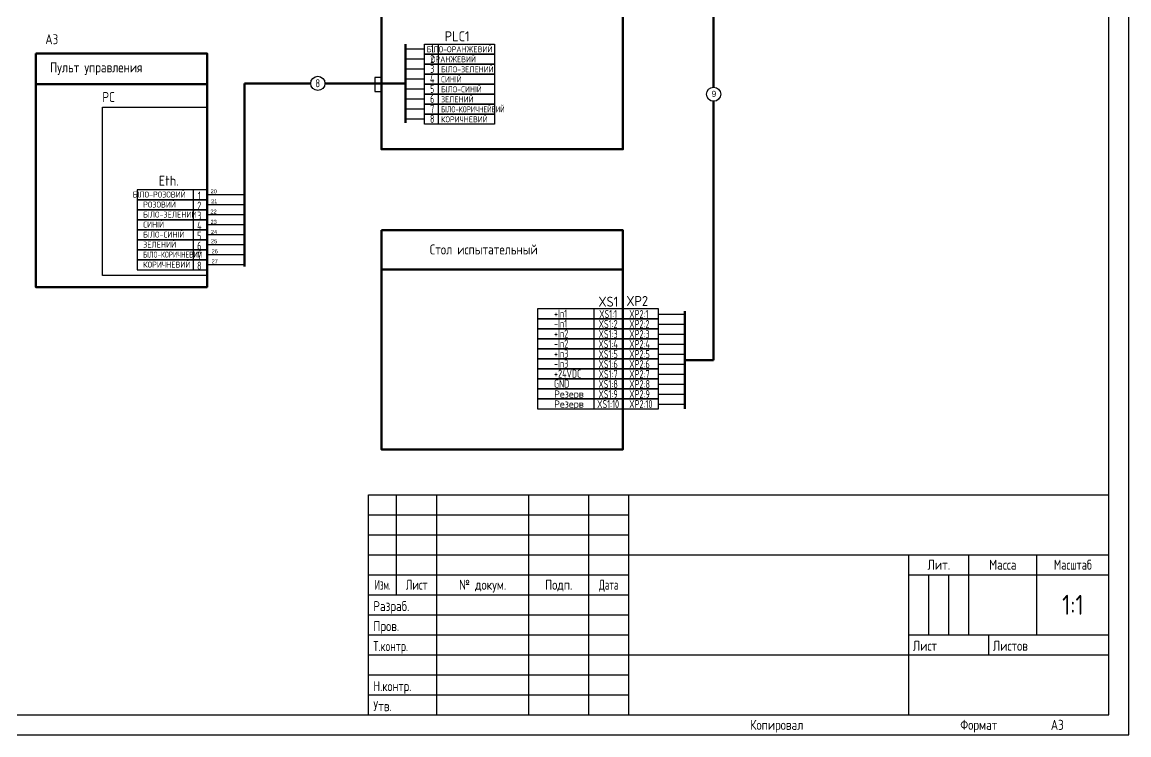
# Model space of a CAD drawing. Header units: millimetres. Extents: x 15161 to 15581, y 22740 to 23037.
# Drawn here: x 15304.5 to 15581.1, y 22740.3 to 22918.4 of the extents above; entities that cross this region are included whole.
import ezdxf
from ezdxf.enums import TextEntityAlignment as Align

# ---------------------------------------------------------------- set-up
doc = ezdxf.new("R2010")
doc.units = ezdxf.units.MM
for name, color, linetype, lineweight in [('0.25-STAMP', 10, 'Continuous', 25), ('0.25-TEXT', 10, 'Continuous', 25), ('0.3-STAMP', 7, 'Continuous', 30), ('Рамка А3', 10, 'Continuous', 25)]:
    doc.layers.add(name, color=color, linetype=linetype, lineweight=lineweight)
for name, color, linetype in [('_MULTI_WIRE', 9, 'Continuous'), ('BLU_2.5mm^2', 5, 'Continuous'), ('DESC', 1, 'Continuous'), ('GRN_0.75mm^2', 3, 'Continuous'), ('RED_2.5mm^2', 1, 'Continuous'), ('SYMS', 7, 'Continuous'), ('TAGS', 51, 'Continuous'), ('TERMS', 4, 'Continuous')]:
    doc.layers.add(name, color=color, linetype=linetype)
doc.styles.get("Standard").update_dxf_attribs({"font": 'isocpeur.ttf'})
doc.styles.add('WD_IEC', font='ISOCP2.shx', dxfattribs={"width": 0.9, "height": 4})
doc.styles.add('ГОСТ 2.304', font='cs_gost2304.shx')

# ---------------------------------------------------------------- blocks, each defined once
blk = doc.blocks.new('Рамка А3-горизонтально')
at = {"layer": '0.25-STAMP'}
for p, q in [((230, 55), (295, 55)), ((230, 50), (295, 50)), ((230, 45), (295, 45)), ((370, 25), (370, 40)), ((375, 25), (375, 40)), ((230, 30), (295, 30)), ((230, 25), (295, 25)), ((230, 20), (295, 20)), ((230, 15), (295, 15)), ((230, 10), (295, 10))]:
    blk.add_line(p, q, dxfattribs=at)
blk.add_lwpolyline([(0, 0), (420, 0), (420, 297), (0, 297), (0, 0)], dxfattribs=at)
at = {"layer": '0.3-STAMP'}
for p, q in [((230, 60), (415, 60)), ((230, 5), (230, 60)), ((237, 35), (237, 60)), ((247, 5), (247, 60)), ((270, 5), (270, 60)), ((285, 5), (285, 60)), ((295, 5), (295, 60)), ((415, 5), (415, 60)), ((295, 45), (415, 45)), ((365, 5), (365, 45)), ((380, 25), (380, 45)), ((397, 25), (397, 45)), ((230, 40), (295, 40)), ((365, 40), (415, 40)), ((230, 35), (295, 35)), ((365, 25), (415, 25)), ((385, 20), (385, 25)), ((295, 20), (415, 20)), ((230, 5), (415, 5))]:
    blk.add_line(p, q, dxfattribs=at)
blk.add_lwpolyline([(20, 5), (415, 5), (415, 292), (20, 292), (20, 5)], dxfattribs=at)
at = {"layer": '0.25-TEXT', "style": 'ГОСТ 2.304'}
for s, height, p in [('Лит.', 2.5, (372.5, 42.5)), ('Масса', 2.5, (388.5, 42.5)), ('№ докум.', 2.5, (258.5, 37.5)), ('Подп.', 2.5, (277.5, 37.5)), ('1:1', 5, (406, 32.5))]:
    blk.add_text(s, height=height, dxfattribs=at).set_placement(p, align=Align.MIDDLE_CENTER)
for s, width, p in [('Масштаб', 0.91954, (406, 42.5)), ('Изм.', 0.75, (233.5, 37.5)), ('Лист', 0.9, (242, 37.5)), ('Дата', 0.8, (290, 37.5))]:
    blk.add_text(s, height=2.5, dxfattribs=dict(at, width=width)).set_placement(p, align=Align.MIDDLE_CENTER)
for s, p in [('Разраб.', (231.16, 30.92)), ('Пров.', (231.16, 25.92)), ('Лист', (366, 21)), ('Листов', (386, 21)), ('Утв.', (231.16, 5.92)), ('A3', (400.5, 1.25))]:
    blk.add_text(s, height=2.5, dxfattribs=at).set_placement(p)
for s, width, p in [('Т.контр.', 0.9, (231.16, 20.92)), ('Н.контр.', 0.95, (231.16, 10.92))]:
    blk.add_text(s, height=2.5, dxfattribs=dict(at, width=width)).set_placement(p)
for s, p in [('Копировал', (332, 1.25)), ('Формат', (382.5, 1.25))]:
    blk.add_text(s, height=2.5, dxfattribs=at).set_placement(p, align=Align.CENTER)
blk = doc.blocks.new('VT0001_002')
at = {"layer": 'BLU_2.5mm^2', "color": 0, "transparency": 33554687}
blk.add_line((0, -3.43), (2.5, -3.43), dxfattribs=at)
blk.add_lwpolyline([(0, -17.5), (2.5, -17.5), (2.5, 0), (0, 0)], close=True, dxfattribs=at)
at = {"color": 2, "lineweight": 15, "true_color": 0xf1eb1f, "transparency": 33554687, "style": 'WD_IEC', "flags": 1}
for tag, p, height in [('ASSYCODE', (2.75, 7.32), 1), ('CATDESC', (2.75, 5.82), 1), ('MFG', (2.75, 3.82), 1.5), ('CAT', (2.75, 1.32), 1.5)]:
    blk.add_attdef(tag, p, '', height=height, dxfattribs=at)
at = {"color": 2, "lineweight": 15, "true_color": 0xf1eb1f, "transparency": 33554687, "style": 'WD_IEC'}
for tag, p in [('INST', (-2.25, 5.32)), ('LOC', (-2.25, 1.32)), ('DESC1', (-2.25, -10.43)), ('DESC2', (-2.25, -13.93)), ('DESC3', (-2.25, -17.43))]:
    blk.add_attdef(tag, text='', height=2.5, dxfattribs=at).set_placement(p, align=Align.RIGHT)
at = {"color": 2, "lineweight": 15, "true_color": 0xf1eb1f, "transparency": 33554687, "style": 'WD_IEC', "width": 0.8}
blk.add_attdef('TERM01', text='', height=2, rotation=89.5557, dxfattribs=at).set_placement((0.47, -1.92), align=Align.TOP_CENTER)
at = {"color": 0, "transparency": 33554687, "flags": 1}
blk.add_attdef('X2LINK', (1.25, 0), '', height=0.01, dxfattribs=at)
at = {"color": 0, "transparency": 33554687, "style": 'WD_IEC', "flags": 1}
for tag, p, height in [('X2TERM01', (1.25, 0), 0.08), ('STRIPSEQ', (0, -3.43), 0.03), ('LINKTERM', (0, -3.47), 0.03), ('X8TERM01', (1.25, -17.5), 0.08)]:
    blk.add_attdef(tag, p, '', height=height, dxfattribs=at)
at = {"color": 2, "lineweight": 15, "true_color": 0xf1eb1f, "transparency": 33554687, "style": 'WD_IEC', "flags": 8}
blk.add_attdef('TAGSTRIP', text='', height=2.5, dxfattribs=at).set_placement((-2.25, -2.93), align=Align.RIGHT)
blk = doc.blocks.new('HDV1_002')
blk.add_line((0, 0), (0, -2.5))
at = {"layer": 'BLU_2.5mm^2', "color": 0, "transparency": 33554687}
blk.add_line((-7.23, 0), (-7.23, -2.5), dxfattribs=at)
blk.add_lwpolyline([(-21.3, 0), (-21.3, -2.5), (8.94, -2.5), (8.94, 0)], close=True, dxfattribs=at)
at = {"color": 2, "lineweight": 15, "true_color": 0xf1eb1f, "transparency": 33554687, "style": 'WD_IEC'}
for tag, p in [('DESC3', (-21.23, 2.25)), ('LOC', (-2.48, 2.25))]:
    blk.add_attdef(tag, text='', height=2.5, rotation=270, dxfattribs=at).set_placement(p, align=Align.RIGHT)
for tag, p in [('DESC1', (-11.46, -2.5)), ('DESC2', (9.03, -2.5)), ('INST', (7.44, 0))]:
    blk.add_attdef(tag, text='', height=2.5, dxfattribs=at).set_placement(p, align=Align.RIGHT)
at = {"color": 2, "lineweight": 15, "true_color": 0xf1eb1f, "transparency": 33554687, "style": 'WD_IEC', "flags": 8}
blk.add_attdef('TAGSTRIP', text='', height=2.5, dxfattribs=at).set_placement((4.15, 0), align=Align.RIGHT)
at = {"color": 0, "transparency": 33554687, "style": 'WD_IEC', "flags": 1}
for tag, p, height in [('X8TERM01', (-21.3, -1.25), 0.08), ('LINKTERM', (-7.27, 0), 0.03), ('STRIPSEQ', (-7.23, 0), 0.03), ('X2TERM01', (8.94, -1.25), 0.08)]:
    blk.add_attdef(tag, p, '', height=height, rotation=270, dxfattribs=at)
at = {"color": 2, "lineweight": 15, "true_color": 0xf1eb1f, "transparency": 33554687, "style": 'WD_IEC', "width": 0.8}
blk.add_attdef('TERM01', text='', height=2, rotation=359.5557, dxfattribs=at).set_placement((-3.69, -0.3), align=Align.TOP_CENTER)
at = {"color": 0, "transparency": 33554687, "flags": 1}
blk.add_attdef('X2LINK', (-3.8, -1.25), '', height=0.01, rotation=270, dxfattribs=at)
at = {"color": 2, "lineweight": 15, "true_color": 0xf1eb1f, "transparency": 33554687, "style": 'WD_IEC', "flags": 1}
for tag, p, height in [('CAT', (-2.48, -2.75), 1.5), ('MFG', (0.02, -2.75), 1.5), ('CATDESC', (2.02, -2.75), 1), ('ASSYCODE', (3.52, -2.75), 1)]:
    blk.add_attdef(tag, p, '', height=height, rotation=270, dxfattribs=at)

msp = doc.modelspace()

# ---------------------------------------------------------------- linework, layer by layer
at = {"lineweight": 50}
msp.add_lwpolyline([(15394.24, 23016.57), (15454.6, 23016.57), (15454.6, 22886.62), (15394.24, 22886.62)], close=True, dxfattribs=at)
at = {"layer": '_MULTI_WIRE', "lineweight": 50}
for p, q in [((15477.28, 22966.68), (15477.28, 22902.16)), ((15400.25, 22912.88), (15400.25, 22893.22)), ((15307.85, 22902.93), (15350.67, 22902.93)), ((15360.01, 22903.05), (15360.01, 22857.32)), ((15376.59, 22903.05), (15360.01, 22903.05)), ((15400.25, 22903.05), (15380.13, 22903.05)), ((15477.28, 22898.61), (15477.28, 22833.98)), ((15394.24, 22856.61), (15454.6, 22856.61)), ((15470.12, 22846.18), (15470.12, 22821.79)), ((15477.28, 22833.98), (15470.12, 22833.98))]:
    msp.add_line(p, q, dxfattribs=at)
for points in [[(15307.85, 22910.56), (15350.67, 22910.56), (15350.67, 22852.19), (15307.85, 22852.19)], [(15394.24, 22866.4), (15454.6, 22866.4), (15454.6, 22811.65), (15394.24, 22811.65)]]:
    msp.add_lwpolyline(points, close=True, dxfattribs=at)
at = {"layer": '_MULTI_WIRE', "lineweight": 30}
for points in [[(15394.19, 22904.55), (15392.62, 22904.55), (15392.62, 22901.08), (15394.19, 22901.08)], [(15324.53, 22897.13), (15350.67, 22897.13), (15350.67, 22855.06), (15324.53, 22855.06)]]:
    msp.add_lwpolyline(points, close=True, dxfattribs=at)
for centre in [(15378.36, 22903.1), (15477.28, 22900.39)]:
    msp.add_circle(centre, 1.77, dxfattribs=at)
at = {"layer": 'GRN_0.75mm^2'}
for p, q in [((15405.02, 22911.67), (15400.25, 22911.67)), ((15405.02, 22909.17), (15400.25, 22909.17)), ((15405.02, 22906.67), (15400.25, 22906.67)), ((15405.02, 22904.17), (15400.25, 22904.17)), ((15405.02, 22901.67), (15400.25, 22901.67)), ((15405.02, 22899.17), (15400.25, 22899.17)), ((15405.02, 22896.67), (15400.25, 22896.67)), ((15405.02, 22894.17), (15400.25, 22894.17)), ((15350.67, 22875.26), (15350.67, 22875.32)), ((15350.67, 22875.32), (15360.01, 22875.32)), ((15350.67, 22872.76), (15350.67, 22872.82)), ((15350.67, 22872.82), (15360.01, 22872.82)), ((15350.67, 22870.26), (15350.67, 22870.32)), ((15350.67, 22870.32), (15360.01, 22870.32)), ((15350.67, 22867.76), (15350.67, 22867.82)), ((15350.67, 22867.82), (15360.01, 22867.82)), ((15350.67, 22865.26), (15350.67, 22865.32)), ((15350.67, 22865.32), (15360.01, 22865.32)), ((15350.67, 22862.76), (15350.67, 22862.82)), ((15350.67, 22862.82), (15360.01, 22862.82)), ((15350.67, 22860.26), (15350.67, 22860.32)), ((15350.67, 22860.32), (15360.01, 22860.32)), ((15350.67, 22857.76), (15350.67, 22857.82)), ((15350.67, 22857.82), (15360.01, 22857.82)), ((15463.54, 22845.49), (15463.54, 22845.49)), ((15463.54, 22845.43), (15470.12, 22845.43)), ((15463.54, 22842.99), (15463.54, 22842.99)), ((15463.54, 22842.93), (15470.12, 22842.93)), ((15463.54, 22840.49), (15463.54, 22840.49)), ((15463.54, 22840.43), (15470.12, 22840.43)), ((15463.54, 22837.99), (15463.54, 22837.99)), ((15463.54, 22837.93), (15470.12, 22837.93)), ((15463.54, 22835.49), (15463.54, 22835.49)), ((15463.54, 22835.43), (15470.12, 22835.43)), ((15463.54, 22832.99), (15463.54, 22832.99)), ((15463.54, 22832.93), (15470.12, 22832.93)), ((15463.54, 22830.49), (15463.54, 22830.49)), ((15463.54, 22830.43), (15470.12, 22830.43)), ((15463.54, 22827.99), (15463.54, 22827.99)), ((15463.54, 22827.93), (15470.12, 22827.93)), ((15463.54, 22825.49), (15463.54, 22825.49)), ((15463.54, 22825.43), (15470.12, 22825.43)), ((15463.54, 22822.99), (15463.54, 22822.99)), ((15463.54, 22822.93), (15470.12, 22822.93))]:
    msp.add_line(p, q, dxfattribs=at)
at = {"layer": 'RED_2.5mm^2'}
for p, q in [((15350.67, 22890.11), (15350.67, 22890.13)), ((15350.67, 22887.61), (15350.67, 22887.63)), ((15350.67, 22885.11), (15350.67, 22885.13))]:
    msp.add_line(p, q, dxfattribs=at)

# ---------------------------------------------------------------- block references
at = {"layer": 'SYMS'}
ref = msp.add_blockref('VT0001_002', (15405.02, 22912.89), dxfattribs=dict(at, xscale=-1, rotation=90))
ref.add_attrib('TERM01', '1', dxfattribs={"layer": 'TERMS', "color": 2, "lineweight": 15, "true_color": 0xf1eb1f, "transparency": 33554687, "height": 2, "rotation": 0.4443, "style": 'WD_IEC', "width": 0.8}).set_placement((15406.94, 22912.72), align=Align.TOP_CENTER)
ref.add_attrib('TAGSTRIP', 'PLC1', dxfattribs={"layer": 'TAGS', "color": 2, "lineweight": 15, "true_color": 0xf1eb1f, "transparency": 33554687, "height": 2.5, "style": 'WD_IEC', "flags": 8}).set_placement((15416.27, 22913.61), align=Align.RIGHT)
ref.add_attrib('DESC1', 'БІЛО-ОРАНЖЕВИЙ', dxfattribs={"layer": 'DESC', "color": 2, "lineweight": 15, "true_color": 0xf1eb1f, "transparency": 33554687, "height": 1.5, "width": 0.8}).set_placement((15422.02, 22910.85), align=Align.RIGHT)
ref = msp.add_blockref('VT0001_002', (15405.02, 22910.39), dxfattribs=dict(at, xscale=-1, rotation=90))
ref.add_attrib('TERM01', '2', dxfattribs={"layer": 'TERMS', "color": 2, "lineweight": 15, "true_color": 0xf1eb1f, "transparency": 33554687, "height": 2, "rotation": 0.4443, "style": 'WD_IEC', "width": 0.8}).set_placement((15406.94, 22910.22), align=Align.TOP_CENTER)
ref.add_attrib('DESC1', 'ОРАНЖЕВИЙ', dxfattribs={"layer": 'DESC', "color": 2, "lineweight": 15, "true_color": 0xf1eb1f, "transparency": 33554687, "height": 1.5, "width": 0.789189}).set_placement((15417.87, 22908.35), align=Align.RIGHT)
ref = msp.add_blockref('VT0001_002', (15405.02, 22907.89), dxfattribs=dict(at, xscale=-1, rotation=90))
ref.add_attrib('TERM01', '3', dxfattribs={"layer": 'TERMS', "color": 2, "lineweight": 15, "true_color": 0xf1eb1f, "transparency": 33554687, "height": 2, "rotation": 0.4443, "style": 'WD_IEC', "width": 0.8}).set_placement((15406.94, 22907.72), align=Align.TOP_CENTER)
ref.add_attrib('DESC1', 'БІЛО-ЗЕЛЕНИЙ', (15409.16, 22905.85), dxfattribs={"layer": 'DESC', "color": 2, "lineweight": 15, "true_color": 0xf1eb1f, "transparency": 33554687, "height": 1.5, "width": 0.789189})
ref = msp.add_blockref('VT0001_002', (15405.02, 22905.39), dxfattribs=dict(at, xscale=-1, rotation=90))
ref.add_attrib('TERM01', '4', dxfattribs={"layer": 'TERMS', "color": 2, "lineweight": 15, "true_color": 0xf1eb1f, "transparency": 33554687, "height": 2, "rotation": 0.4443, "style": 'WD_IEC', "width": 0.8}).set_placement((15406.94, 22905.22), align=Align.TOP_CENTER)
ref.add_attrib('DESC1', 'СИНІЙ', (15409.16, 22903.35), dxfattribs={"layer": 'DESC', "color": 2, "lineweight": 15, "true_color": 0xf1eb1f, "transparency": 33554687, "height": 1.5, "width": 0.789189})
ref = msp.add_blockref('VT0001_002', (15405.02, 22902.89), dxfattribs=dict(at, xscale=-1, rotation=90))
ref.add_attrib('TERM01', '5', dxfattribs={"layer": 'TERMS', "color": 2, "lineweight": 15, "true_color": 0xf1eb1f, "transparency": 33554687, "height": 2, "rotation": 0.4443, "style": 'WD_IEC', "width": 0.8}).set_placement((15406.94, 22902.72), align=Align.TOP_CENTER)
ref.add_attrib('DESC1', 'БІЛО-СИНІЙ', (15409.16, 22900.85), dxfattribs={"layer": 'DESC', "color": 2, "lineweight": 15, "true_color": 0xf1eb1f, "transparency": 33554687, "height": 1.5, "width": 0.789189})
ref = msp.add_blockref('VT0001_002', (15405.02, 22900.39), dxfattribs=dict(at, xscale=-1, rotation=90))
ref.add_attrib('TERM01', '6', dxfattribs={"layer": 'TERMS', "color": 2, "lineweight": 15, "true_color": 0xf1eb1f, "transparency": 33554687, "height": 2, "rotation": 0.4443, "style": 'WD_IEC', "width": 0.8}).set_placement((15406.94, 22900.22), align=Align.TOP_CENTER)
ref.add_attrib('DESC1', 'ЗЕЛЕНИЙ', (15409.16, 22898.35), dxfattribs={"layer": 'DESC', "color": 2, "lineweight": 15, "true_color": 0xf1eb1f, "transparency": 33554687, "height": 1.5, "width": 0.789189})
ref = msp.add_blockref('VT0001_002', (15405.02, 22897.89), dxfattribs=dict(at, xscale=-1, rotation=90))
ref.add_attrib('TERM01', '7', dxfattribs={"layer": 'TERMS', "color": 2, "lineweight": 15, "true_color": 0xf1eb1f, "transparency": 33554687, "height": 2, "rotation": 0.4443, "style": 'WD_IEC', "width": 0.8}).set_placement((15406.94, 22897.72), align=Align.TOP_CENTER)
ref.add_attrib('DESC1', 'БІЛО-КОРИЧНЕЙВИЙ', (15409.16, 22895.85), dxfattribs={"layer": 'DESC', "color": 2, "lineweight": 15, "true_color": 0xf1eb1f, "transparency": 33554687, "height": 1.5, "width": 0.7})
ref = msp.add_blockref('VT0001_002', (15405.02, 22895.39), dxfattribs=dict(at, xscale=-1, rotation=90))
ref.add_attrib('TERM01', '8', dxfattribs={"layer": 'TERMS', "color": 2, "lineweight": 15, "true_color": 0xf1eb1f, "transparency": 33554687, "height": 2, "rotation": 0.4443, "style": 'WD_IEC', "width": 0.8}).set_placement((15406.94, 22895.22), align=Align.TOP_CENTER)
ref.add_attrib('DESC1', 'КОРИЧНЕВИЙ', (15409.16, 22893.35), dxfattribs={"layer": 'DESC', "color": 2, "lineweight": 15, "true_color": 0xf1eb1f, "transparency": 33554687, "height": 1.5, "width": 0.789189})
ref = msp.add_blockref('VT0001_002', (15350.67, 22876.51), dxfattribs=dict(at, rotation=270))
ref.add_attrib('TERM01', '1', dxfattribs={"layer": 'TERMS', "color": 2, "lineweight": 15, "true_color": 0xf1eb1f, "transparency": 33554687, "height": 2, "rotation": 359.5557, "style": 'WD_IEC', "width": 0.8}).set_placement((15348.75, 22876.04), align=Align.TOP_CENTER)
ref.add_attrib('TAGSTRIP', 'Eth.', dxfattribs={"layer": 'TAGS', "color": 2, "lineweight": 15, "true_color": 0xf1eb1f, "transparency": 33554687, "height": 2.5, "style": 'WD_IEC', "flags": 8}).set_placement((15343.65, 22877.51), align=Align.RIGHT)
ref.add_attrib('DESC1', 'БІЛО-РОЗОВИЙ', dxfattribs={"layer": 'DESC', "color": 2, "lineweight": 15, "true_color": 0xf1eb1f, "transparency": 33554687, "height": 1.5, "width": 0.8}).set_placement((15345.36, 22874.57), align=Align.RIGHT)
ref = msp.add_blockref('VT0001_002', (15350.67, 22874.01), dxfattribs=dict(at, rotation=270))
ref.add_attrib('TERM01', '2', dxfattribs={"layer": 'TERMS', "color": 2, "lineweight": 15, "true_color": 0xf1eb1f, "transparency": 33554687, "height": 2, "rotation": 359.5557, "style": 'WD_IEC', "width": 0.8}).set_placement((15348.75, 22873.54), align=Align.TOP_CENTER)
ref.add_attrib('DESC1', 'РОЗОВИЙ', (15334.7, 22872.07), dxfattribs={"layer": 'DESC', "color": 2, "lineweight": 15, "true_color": 0xf1eb1f, "transparency": 33554687, "height": 1.5, "width": 0.8})
ref = msp.add_blockref('VT0001_002', (15350.67, 22871.51), dxfattribs=dict(at, rotation=270))
ref.add_attrib('TERM01', '3', dxfattribs={"layer": 'TERMS', "color": 2, "lineweight": 15, "true_color": 0xf1eb1f, "transparency": 33554687, "height": 2, "rotation": 359.5557, "style": 'WD_IEC', "width": 0.8}).set_placement((15348.75, 22871.04), align=Align.TOP_CENTER)
ref.add_attrib('DESC1', 'БІЛО-ЗЕЛЕНИЙ', (15334.7, 22869.57), dxfattribs={"layer": 'DESC', "color": 2, "lineweight": 15, "true_color": 0xf1eb1f, "transparency": 33554687, "height": 1.5, "width": 0.8})
ref = msp.add_blockref('VT0001_002', (15350.67, 22869.01), dxfattribs=dict(at, rotation=270))
ref.add_attrib('TERM01', '4', dxfattribs={"layer": 'TERMS', "color": 2, "lineweight": 15, "true_color": 0xf1eb1f, "transparency": 33554687, "height": 2, "rotation": 359.5557, "style": 'WD_IEC', "width": 0.8}).set_placement((15348.75, 22868.54), align=Align.TOP_CENTER)
ref.add_attrib('DESC1', 'СИНІЙ', (15334.7, 22867.07), dxfattribs={"layer": 'DESC', "color": 2, "lineweight": 15, "true_color": 0xf1eb1f, "transparency": 33554687, "height": 1.5, "width": 0.8})
ref = msp.add_blockref('VT0001_002', (15350.67, 22866.51), dxfattribs=dict(at, rotation=270))
ref.add_attrib('TERM01', '5', dxfattribs={"layer": 'TERMS', "color": 2, "lineweight": 15, "true_color": 0xf1eb1f, "transparency": 33554687, "height": 2, "rotation": 359.5557, "style": 'WD_IEC', "width": 0.8}).set_placement((15348.75, 22866.04), align=Align.TOP_CENTER)
ref.add_attrib('DESC1', 'БІЛО-СИНІЙ', (15334.7, 22864.57), dxfattribs={"layer": 'DESC', "color": 2, "lineweight": 15, "true_color": 0xf1eb1f, "transparency": 33554687, "height": 1.5, "width": 0.8})
ref = msp.add_blockref('VT0001_002', (15350.67, 22864.01), dxfattribs=dict(at, rotation=270))
ref.add_attrib('TERM01', '6', dxfattribs={"layer": 'TERMS', "color": 2, "lineweight": 15, "true_color": 0xf1eb1f, "transparency": 33554687, "height": 2, "rotation": 359.5557, "style": 'WD_IEC', "width": 0.8}).set_placement((15348.75, 22863.54), align=Align.TOP_CENTER)
ref.add_attrib('DESC1', 'ЗЕЛЕНИЙ', (15334.7, 22862.07), dxfattribs={"layer": 'DESC', "color": 2, "lineweight": 15, "true_color": 0xf1eb1f, "transparency": 33554687, "height": 1.5, "width": 0.8})
ref = msp.add_blockref('VT0001_002', (15350.67, 22861.51), dxfattribs=dict(at, rotation=270))
ref.add_attrib('TERM01', '7', dxfattribs={"layer": 'TERMS', "color": 2, "lineweight": 15, "true_color": 0xf1eb1f, "transparency": 33554687, "height": 2, "rotation": 359.5557, "style": 'WD_IEC', "width": 0.8}).set_placement((15348.75, 22861.04), align=Align.TOP_CENTER)
ref.add_attrib('DESC1', 'БІЛО-КОРИЧНЕВИЙ', (15334.7, 22859.57), dxfattribs={"layer": 'DESC', "color": 2, "lineweight": 15, "true_color": 0xf1eb1f, "transparency": 33554687, "height": 1.5, "width": 0.7})
ref = msp.add_blockref('VT0001_002', (15350.67, 22859.01), dxfattribs=dict(at, rotation=270))
ref.add_attrib('TERM01', '8', dxfattribs={"layer": 'TERMS', "color": 2, "lineweight": 15, "true_color": 0xf1eb1f, "transparency": 33554687, "height": 2, "rotation": 359.5557, "style": 'WD_IEC', "width": 0.8}).set_placement((15348.75, 22858.54), align=Align.TOP_CENTER)
ref.add_attrib('DESC1', 'КОРИЧНЕВИЙ', (15334.7, 22857.07), dxfattribs={"layer": 'DESC', "color": 2, "lineweight": 15, "true_color": 0xf1eb1f, "transparency": 33554687, "height": 1.5, "width": 0.8})
ref = msp.add_blockref('HDV1_002', (15454.6, 22846.74), dxfattribs=at)
ref.add_attrib('TERM01', 'XS1:1', dxfattribs={"layer": 'TERMS', "color": 2, "lineweight": 15, "true_color": 0xf1eb1f, "transparency": 33554687, "height": 2, "style": 'WD_IEC', "width": 0.8}).set_placement((15450.91, 22844.47), align=Align.CENTER)
ref.add_attrib('TAGSTRIP', 'XS1', dxfattribs={"layer": 'TAGS', "color": 2, "lineweight": 15, "true_color": 0xf1eb1f, "transparency": 33554687, "height": 2.5, "style": 'WD_IEC', "flags": 8}).set_placement((15453.42, 22847.3), align=Align.RIGHT)
ref.add_attrib('DESC1', '+In1', (15437.39, 22844.57), dxfattribs={"layer": 'DESC', "color": 2, "lineweight": 15, "true_color": 0xf1eb1f, "transparency": 33554687, "height": 2, "style": 'WD_IEC', "width": 0.8})
ref.add_attrib('DESC2', 'XP2:1', (15456.19, 22844.46), dxfattribs={"layer": 'DESC', "color": 2, "lineweight": 15, "true_color": 0xf1eb1f, "transparency": 33554687, "height": 2, "style": 'WD_IEC', "width": 0.8})
ref.add_attrib('DESC3', 'XP2', dxfattribs={"layer": 'DESC', "color": 2, "lineweight": 15, "true_color": 0xf1eb1f, "transparency": 33554687, "height": 2.5, "style": 'WD_IEC'}).set_placement((15460.89, 22847.48), align=Align.RIGHT)
ref = msp.add_blockref('HDV1_002', (15454.6, 22844.24), dxfattribs=at)
ref.add_attrib('TERM01', 'XS1:2', dxfattribs={"layer": 'TERMS', "color": 2, "lineweight": 15, "true_color": 0xf1eb1f, "transparency": 33554687, "height": 2, "style": 'WD_IEC', "width": 0.8}).set_placement((15450.91, 22841.97), align=Align.CENTER)
ref.add_attrib('DESC1', '-In1', (15437.39, 22842.07), dxfattribs={"layer": 'DESC', "color": 2, "lineweight": 15, "true_color": 0xf1eb1f, "transparency": 33554687, "height": 2, "style": 'WD_IEC', "width": 0.8})
ref.add_attrib('DESC2', 'XP2:2', (15456.19, 22841.96), dxfattribs={"layer": 'DESC', "color": 2, "lineweight": 15, "true_color": 0xf1eb1f, "transparency": 33554687, "height": 2, "style": 'WD_IEC', "width": 0.8})
ref = msp.add_blockref('HDV1_002', (15454.6, 22841.74), dxfattribs=at)
ref.add_attrib('TERM01', 'XS1:3', dxfattribs={"layer": 'TERMS', "color": 2, "lineweight": 15, "true_color": 0xf1eb1f, "transparency": 33554687, "height": 2, "style": 'WD_IEC', "width": 0.8}).set_placement((15450.91, 22839.47), align=Align.CENTER)
ref.add_attrib('DESC1', '+In2', (15437.39, 22839.57), dxfattribs={"layer": 'DESC', "color": 2, "lineweight": 15, "true_color": 0xf1eb1f, "transparency": 33554687, "height": 2, "style": 'WD_IEC', "width": 0.8})
ref.add_attrib('DESC2', 'XP2:3', (15456.19, 22839.46), dxfattribs={"layer": 'DESC', "color": 2, "lineweight": 15, "true_color": 0xf1eb1f, "transparency": 33554687, "height": 2, "style": 'WD_IEC', "width": 0.8})
ref = msp.add_blockref('HDV1_002', (15454.6, 22839.24), dxfattribs=at)
ref.add_attrib('TERM01', 'XS1:4', dxfattribs={"layer": 'TERMS', "color": 2, "lineweight": 15, "true_color": 0xf1eb1f, "transparency": 33554687, "height": 2, "style": 'WD_IEC', "width": 0.8}).set_placement((15450.91, 22836.97), align=Align.CENTER)
ref.add_attrib('DESC1', '-In2', (15437.39, 22837.07), dxfattribs={"layer": 'DESC', "color": 2, "lineweight": 15, "true_color": 0xf1eb1f, "transparency": 33554687, "height": 2, "style": 'WD_IEC', "width": 0.8})
ref.add_attrib('DESC2', 'XP2:4', (15456.19, 22836.96), dxfattribs={"layer": 'DESC', "color": 2, "lineweight": 15, "true_color": 0xf1eb1f, "transparency": 33554687, "height": 2, "style": 'WD_IEC', "width": 0.8})
ref = msp.add_blockref('HDV1_002', (15454.6, 22836.74), dxfattribs=at)
ref.add_attrib('TERM01', 'XS1:5', dxfattribs={"layer": 'TERMS', "color": 2, "lineweight": 15, "true_color": 0xf1eb1f, "transparency": 33554687, "height": 2, "style": 'WD_IEC', "width": 0.8}).set_placement((15450.91, 22834.47), align=Align.CENTER)
ref.add_attrib('DESC1', '+In3', (15437.39, 22834.57), dxfattribs={"layer": 'DESC', "color": 2, "lineweight": 15, "true_color": 0xf1eb1f, "transparency": 33554687, "height": 2, "style": 'WD_IEC', "width": 0.8})
ref.add_attrib('DESC2', 'XP2:5', (15456.19, 22834.46), dxfattribs={"layer": 'DESC', "color": 2, "lineweight": 15, "true_color": 0xf1eb1f, "transparency": 33554687, "height": 2, "style": 'WD_IEC', "width": 0.8})
ref = msp.add_blockref('HDV1_002', (15454.6, 22834.24), dxfattribs=at)
ref.add_attrib('TERM01', 'XS1:6', dxfattribs={"layer": 'TERMS', "color": 2, "lineweight": 15, "true_color": 0xf1eb1f, "transparency": 33554687, "height": 2, "style": 'WD_IEC', "width": 0.8}).set_placement((15450.91, 22831.97), align=Align.CENTER)
ref.add_attrib('DESC1', '-In3', (15437.39, 22832.07), dxfattribs={"layer": 'DESC', "color": 2, "lineweight": 15, "true_color": 0xf1eb1f, "transparency": 33554687, "height": 2, "style": 'WD_IEC', "width": 0.8})
ref.add_attrib('DESC2', 'XP2:6', (15456.19, 22831.96), dxfattribs={"layer": 'DESC', "color": 2, "lineweight": 15, "true_color": 0xf1eb1f, "transparency": 33554687, "height": 2, "style": 'WD_IEC', "width": 0.8})
ref = msp.add_blockref('HDV1_002', (15454.6, 22831.74), dxfattribs=at)
ref.add_attrib('TERM01', 'XS1:7', dxfattribs={"layer": 'TERMS', "color": 2, "lineweight": 15, "true_color": 0xf1eb1f, "transparency": 33554687, "height": 2, "style": 'WD_IEC', "width": 0.8}).set_placement((15450.91, 22829.47), align=Align.CENTER)
ref.add_attrib('DESC1', '+24VDC', (15437.39, 22829.57), dxfattribs={"layer": 'DESC', "color": 2, "lineweight": 15, "true_color": 0xf1eb1f, "transparency": 33554687, "height": 2, "style": 'WD_IEC', "width": 0.8})
ref.add_attrib('DESC2', 'XP2:7', (15456.19, 22829.46), dxfattribs={"layer": 'DESC', "color": 2, "lineweight": 15, "true_color": 0xf1eb1f, "transparency": 33554687, "height": 2, "style": 'WD_IEC', "width": 0.8})
ref = msp.add_blockref('HDV1_002', (15454.6, 22829.24), dxfattribs=at)
ref.add_attrib('TERM01', 'XS1:8', dxfattribs={"layer": 'TERMS', "color": 2, "lineweight": 15, "true_color": 0xf1eb1f, "transparency": 33554687, "height": 2, "style": 'WD_IEC', "width": 0.8}).set_placement((15450.91, 22826.97), align=Align.CENTER)
ref.add_attrib('DESC1', 'GND', (15437.39, 22827.07), dxfattribs={"layer": 'DESC', "color": 2, "lineweight": 15, "true_color": 0xf1eb1f, "transparency": 33554687, "height": 2, "style": 'WD_IEC', "width": 0.8})
ref.add_attrib('DESC2', 'XP2:8', (15456.19, 22826.96), dxfattribs={"layer": 'DESC', "color": 2, "lineweight": 15, "true_color": 0xf1eb1f, "transparency": 33554687, "height": 2, "style": 'WD_IEC', "width": 0.8})
ref = msp.add_blockref('HDV1_002', (15454.6, 22826.74), dxfattribs=at)
ref.add_attrib('TERM01', 'XS1:9', dxfattribs={"layer": 'TERMS', "color": 2, "lineweight": 15, "true_color": 0xf1eb1f, "transparency": 33554687, "height": 2, "style": 'WD_IEC', "width": 0.8}).set_placement((15450.91, 22824.47), align=Align.CENTER)
ref.add_attrib('DESC1', 'Резерв', (15437.39, 22824.57), dxfattribs={"layer": 'DESC', "color": 2, "lineweight": 15, "true_color": 0xf1eb1f, "transparency": 33554687, "height": 1.8})
ref.add_attrib('DESC2', 'XP2:9', (15456.19, 22824.46), dxfattribs={"layer": 'DESC', "color": 2, "lineweight": 15, "true_color": 0xf1eb1f, "transparency": 33554687, "height": 2, "style": 'WD_IEC', "width": 0.8})
ref = msp.add_blockref('HDV1_002', (15454.6, 22824.24), dxfattribs=at)
ref.add_attrib('TERM01', 'XS1:10', dxfattribs={"layer": 'TERMS', "color": 2, "lineweight": 15, "true_color": 0xf1eb1f, "transparency": 33554687, "height": 2, "style": 'WD_IEC', "width": 0.8}).set_placement((15450.91, 22821.97), align=Align.CENTER)
ref.add_attrib('DESC1', 'Резерв', (15437.39, 22822.07), dxfattribs={"layer": 'DESC', "color": 2, "lineweight": 15, "true_color": 0xf1eb1f, "transparency": 33554687, "height": 1.8})
ref.add_attrib('DESC2', 'XP2:10', (15456.19, 22821.96), dxfattribs={"layer": 'DESC', "color": 2, "lineweight": 15, "true_color": 0xf1eb1f, "transparency": 33554687, "height": 2, "style": 'WD_IEC', "width": 0.8})
at = {"layer": 'Рамка А3'}
msp.add_blockref('Рамка А3-горизонтально', (15161.06, 22740.32), dxfattribs=at)

# ---------------------------------------------------------------- texts
at = {"insert": (15310.25, 22915.38), "char_height": 2.5, "attachment_point": 1, "style": 'ГОСТ 2.304'}
msp.add_mtext_dynamic_manual_height_columns('A3', width=14.7728, gutter_width=12.5, heights=[0], dxfattribs=at)
at = {"layer": '_MULTI_WIRE', "char_height": 2.5, "attachment_point": 1, "style": 'ГОСТ 2.304'}
for s, width, heights, insert in [('Пульт управления', 36.1719, [6.34], (15311.44, 22908.34)), ('Стол испытательный', 43.7732, [4.61], (15406.35, 22862.84))]:
    msp.add_mtext_dynamic_manual_height_columns(s, width=width, gutter_width=12.5, heights=heights, dxfattribs=dict(at, insert=insert))
at = {"layer": '_MULTI_WIRE', "lineweight": 50, "attachment_point": 1, "style": 'ГОСТ 2.304'}
for s, insert, char_height in [('8', (15377.72, 22904.13), 2), ('{\\fArial|b0|i0|c204|p34;9}', (15476.77, 22901.23), 1.5)]:
    msp.add_mtext_dynamic_manual_height_columns(s, width=1.9754, gutter_width=12.5, heights=[0], dxfattribs=dict(at, insert=insert, char_height=char_height))
at = {"layer": '_MULTI_WIRE', "lineweight": 30, "attachment_point": 1, "style": 'ГОСТ 2.304'}
for s, width, heights, insert, char_height in [('PC', 7.0045, [0], (15324.52, 22900.94), 2.5), ('{\\fArial|b0|i0|c204|p34;20}', 3.7312, [0.92], (15351.57, 22876.64), 1), ('{\\fArial|b0|i0|c204|p34;21}', 3.7312, [0.92], (15351.69, 22874.14), 1), ('{\\fArial|b0|i0|c204|p34;22}', 3.7312, [0.92], (15351.53, 22871.57), 1), ('{\\fArial|b0|i0|c204|p34;23}', 3.7312, [0.92], (15351.55, 22869), 1), ('{\\fArial|b0|i0|c204|p34;24}', 3.7312, [0.92], (15351.65, 22866.48), 1), ('{\\fArial|b0|i0|c204|p34;25}', 3.7312, [0.92], (15351.65, 22864.14), 1), ('{\\fArial|b0|i0|c204|p34;26}', 3.7312, [0.92], (15351.81, 22861.64), 1), ('{\\fArial|b0|i0|c204|p34;27}', 3.7312, [0.92], (15351.81, 22859.14), 1)]:
    msp.add_mtext_dynamic_manual_height_columns(s, width=width, gutter_width=12.5, heights=heights, dxfattribs=dict(at, insert=insert, char_height=char_height))

doc.saveas('drawing.dxf')
